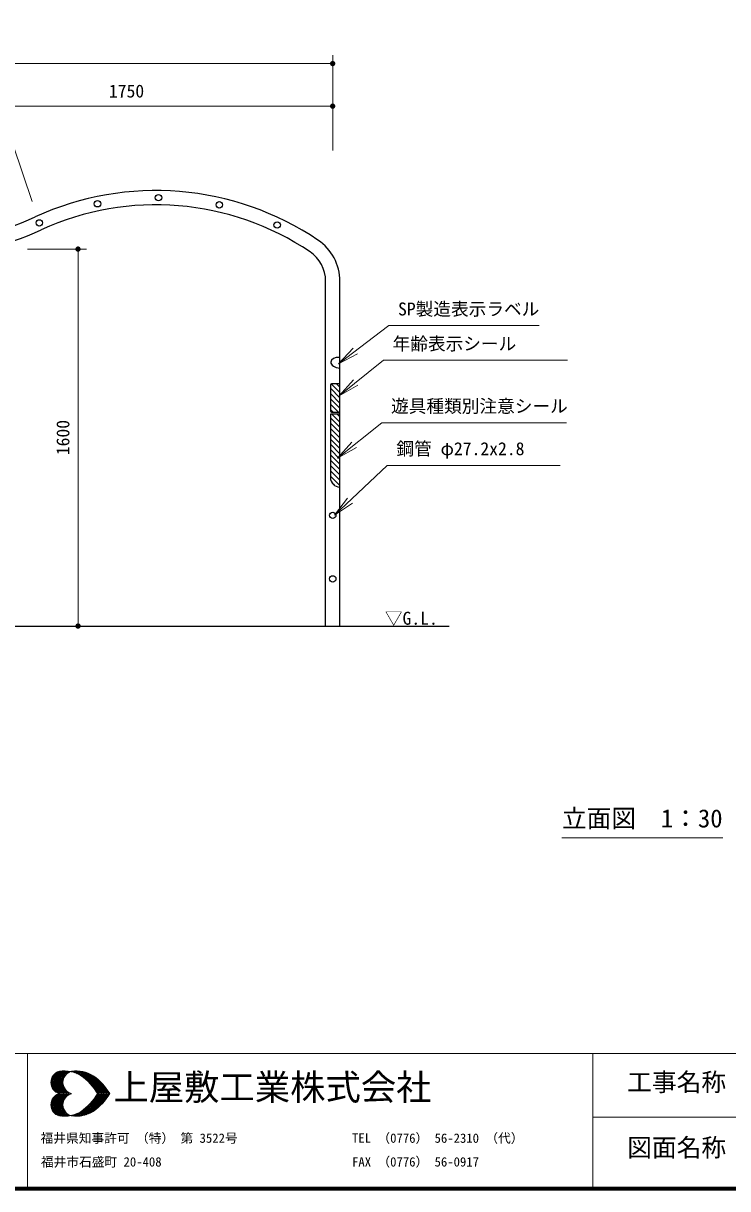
# Model space of a CAD drawing. Units: millimetres at full size, sheet at 1:30, with parts at other scales. Extents: x 450 to 12150, y 450 to 8460.
# Drawn here: x 4601 to 7591, y 450 to 5397 of the extents above; entities that cross this region are included whole.
import ezdxf
from ezdxf.enums import TextEntityAlignment as Align

# ---------------------------------------------------------------- set-up
doc = ezdxf.new("R2010")
doc.units = ezdxf.units.MM
doc.header["$LTSCALE"] = 30
for name, color, linetype, lineweight in [('D-STR-DIM\u3000寸法線、寸法値', 7, 'Continuous', 13), ('D-STR-HTXT\u3000旗上げ', 7, 'Continuous', 13), ('D-STR-TXT\u3000文字列', 7, 'Continuous', 13), ('D-STR\u3000構造物外形線', 1, 'Continuous', 25), ('D-TTL', 7, 'Continuous', 70), ('D-TTL-FRAM', 7, 'Continuous', 13), ('D-TTL-TXT', 7, 'Continuous', 13)]:
    doc.layers.add(name, color=color, linetype=linetype, lineweight=lineweight)
doc.styles.add('ＭＳ ゴシック', font='')
doc.styles.get('ＭＳ ゴシック').set_extended_font_data('MS Gothic')

# ---------------------------------------------------------------- blocks, each defined once
blk = doc.blocks.new('filled_dot')
at = {"color": 0, "linetype": 'Continuous', "lineweight": -2, "const_width": 1.25}
blk.add_lwpolyline([(-0.625, 0, 1), (0.625, 0, 1)], format="xyb", close=True, dxfattribs=at)
blk = doc.blocks.new('open_arrow')
at = {"color": 0, "linetype": 'Continuous', "lineweight": -2}
blk.add_lwpolyline([(7.5, 1.25), (0, 0), (7.5, -1.25)], dxfattribs=at)

msp = doc.modelspace()

# ---------------------------------------------------------------- linework, layer by layer
at = {"layer": 'D-STR-DIM\u3000寸法線、寸法値'}
for p, q in [((5914.17, 4856.4), (5914.17, 5261.75)), ((2414.17, 5225.75), (5914.17, 5225.75)), ((5914.17, 4856.4), (5914.17, 5081.14)), ((4164.17, 5045.14), (5914.17, 5045.14)), ((4638.46, 4640.1), (4557.44, 4880.14)), ((4619.05, 4438.38), (4869.26, 4438.38)), ((4833.26, 4438.38), (4833.26, 2838.38)), ((4643.35, 2838.38), (4869.26, 2838.38))]:
    msp.add_line(p, q, dxfattribs=at)
at = {"layer": 'D-STR-HTXT\u3000旗上げ'}
for points in [[(5939.02, 3951.99), (6152.98, 4113.55), (6164.98, 4113.55), (6791.17, 4113.55), (6349.48, 4113.55)], [(5941.38, 3816.16), (6129.79, 3966.32), (6141.79, 3966.32), (6910.31, 3966.32), (6526.05, 3966.32)], [(5934.99, 3551.14), (6123.4, 3701.29), (6135.4, 3701.29), (6906.17, 3701.29), (6520.78, 3701.29)], [(5922.03, 3309.11), (6146.03, 3520.48), (6158.03, 3520.48), (6880.51, 3520.48), (6519.27, 3520.48)]]:
    msp.add_lwpolyline(points, dxfattribs=at)
at = {"layer": 'D-STR-TXT\u3000文字列'}
msp.add_line((6887.13, 1939.33), (7569.63, 1939.33), dxfattribs=at)
at = {"layer": 'D-STR\u3000構造物外形線'}
for p, q in [((5884.17, 2838.38), (5884.17, 4302.21)), ((5944.67, 2838.38), (5944.67, 4302.21)), ((5904.68, 3861.41), (5904.68, 3751.41)), ((5944.67, 3829.88), (5908.33, 3866.22)), ((5944.67, 3852.33), (5930.59, 3866.41)), ((5944.67, 3807.43), (5904.68, 3847.42)), ((5944.67, 3784.98), (5904.68, 3824.97)), ((5944.67, 3762.53), (5904.68, 3802.52)), ((5938.34, 3746.41), (5904.68, 3780.07)), ((5915.89, 3746.41), (5904.68, 3757.62)), ((5944.67, 3681.99), (5904.68, 3721.98)), ((5944.67, 3704.44), (5910.73, 3738.38)), ((5944.67, 3726.89), (5933.18, 3738.38)), ((5944.67, 3659.54), (5904.68, 3699.53)), ((5944.67, 3637.09), (5904.68, 3677.08)), ((5944.67, 3614.64), (5904.68, 3654.63)), ((5944.67, 3592.19), (5904.68, 3632.18)), ((5944.67, 3569.74), (5904.68, 3609.73)), ((5944.67, 3547.28), (5904.68, 3587.28)), ((5944.67, 3524.83), (5904.68, 3564.82)), ((5944.67, 3502.38), (5904.68, 3542.37)), ((5944.67, 3479.93), (5904.68, 3519.92)), ((5944.67, 3457.48), (5904.68, 3497.47)), ((5944.67, 3435.03), (5904.68, 3475.02)), ((5921.4, 3435.85), (5912.15, 3445.1)), ((4188.47, 2838.38), (6408.45, 2838.38))]:
    msp.add_line(p, q, dxfattribs=at)
for points in [[(5909.68, 3746.41), (5944.67, 3746.41), (5944.67, 3866.41), (5909.68, 3866.41)], [(5944.69, 3738.38), (5904.68, 3738.38), (5904.68, 3468.37)]]:
    msp.add_lwpolyline(points, dxfattribs=at)
for centre in [(5174.75, 4656.59), (4916.04, 4630.7), (5432.96, 4626.14), (4668.98, 4549.7), (5678.55, 4540.8), (5678.55, 4540.8), (5914.42, 3308.38), (5914.42, 3038.38)]:
    msp.add_circle(centre, 13.6, dxfattribs=at)
for centre, radius, start, end in [((5164.17, 3456.64), 1230.25, 56.01606, 114.62432), ((5164.17, 3456.64), 1169.75, 56.01606, 114.62432), ((4164.17, 5638.38), 1169.75, 245.37568, 294.62432), ((4164.17, 5638.38), 1230.25, 271.13178, 294.62432), ((5734.17, 4302.21), 210.5, 0, 56.01606), ((5734.17, 4302.21), 150, 0, 56.01606), ((5909.68, 3861.41), 5, 90, 180), ((5909.68, 3751.41), 5, 180, 270), ((5944.68, 3468.38), 40, 180.01353, 270.01353)]:
    msp.add_arc(centre, radius, start, end, dxfattribs=at)
msp.add_ellipse((5945.7, 3955.39), major_axis=(-39.43, 4.49), ratio=0.575049, start_param=4.8039562, end_param=7.893206, dxfattribs=at)
at = {"layer": 'D-TTL'}
msp.add_lwpolyline([(450, 450), (450, 8460), (12150, 8460), (12150, 450)], close=True, dxfattribs=at)
at = {"layer": 'D-TTL-FRAM'}
for p, q in [((450, 1023.66), (12150, 1023.66)), ((4618.84, 1023.66), (4618.84, 450)), ((9568.84, 753.66), (7018.84, 753.66))]:
    msp.add_line(p, q, dxfattribs=at)
at = {"layer": 'D-TTL-TXT'}
for p, q in [((7018.84, 1023.66), (7018.84, 450)), ((4718.09, 901.17), (4766.22, 949.3)), ((4718.72, 894.3), (4773.72, 949.3)), ((4718.72, 908.67), (4758.72, 948.67)), ((4719.97, 888.67), (4780.59, 949.3)), ((4721.22, 883.05), (4786.84, 948.67)), ((4721.84, 918.67), (4748.72, 946.17)), ((4723.72, 878.67), (4793.72, 948.05)), ((4741.22, 941.8), (4770.59, 912.42)), ((4745.59, 944.92), (4772.47, 918.05)), ((4750.59, 946.8), (4774.34, 923.05)), ((4756.22, 948.67), (4776.84, 927.42)), ((4762.47, 949.3), (4779.97, 931.17)), ((4769.34, 949.3), (4783.09, 935.55)), ((4776.22, 949.3), (4786.84, 938.67)), ((4783.72, 949.3), (4791.22, 941.8)), ((4791.22, 948.67), (4795.59, 944.3)), ((4797.46, 944.92), (4799.34, 947.42)), ((4799.96, 946.8), (4800.59, 946.8)), ((4804.96, 946.17), (4808.09, 948.67)), ((4805.59, 948.67), (4808.71, 944.92)), ((4810.59, 944.3), (4815.59, 949.3)), ((4812.46, 948.67), (4819.34, 941.8)), ((4816.21, 943.05), (4823.09, 949.3)), ((4819.34, 948.67), (4829.96, 938.05)), ((4821.84, 941.17), (4829.96, 949.3)), ((4826.21, 949.3), (4844.34, 930.55)), ((4826.84, 939.3), (4836.84, 949.3)), ((4831.84, 936.8), (4843.09, 948.05)), ((4833.09, 948.67), (4928.71, 853.67)), ((4836.21, 934.3), (4848.71, 947.42)), ((4840.59, 948.67), (4935.59, 853.67)), ((4841.21, 932.42), (4854.96, 946.17)), ((4845.59, 929.3), (4860.59, 944.92)), ((4848.71, 947.42), (4942.46, 853.67)), ((4849.34, 926.8), (4866.21, 943.05)), ((4853.71, 923.67), (4871.84, 941.8)), ((4857.46, 946.17), (4949.96, 853.67)), ((4867.46, 943.05), (4956.84, 853.67)), ((4718.09, 901.8), (4766.22, 853.67)), ((4718.72, 908.05), (4773.72, 853.67)), ((4718.72, 893.67), (4759.34, 853.67)), ((4719.97, 913.67), (4780.59, 853.67)), ((4721.84, 919.3), (4787.47, 853.67)), ((4724.34, 923.67), (4794.34, 853.67)), ((4726.22, 928.67), (4773.09, 882.42)), ((4726.22, 873.67), (4774.34, 921.8)), ((4729.34, 869.92), (4770.59, 911.17)), ((4729.97, 932.42), (4769.97, 892.42)), ((4732.47, 866.17), (4769.34, 903.05)), ((4733.09, 936.17), (4769.34, 899.92)), ((4736.22, 863.05), (4769.34, 896.17)), ((4736.84, 939.3), (4769.34, 906.8)), ((4740.59, 859.92), (4771.22, 890.55)), ((4857.46, 920.55), (4876.84, 939.3)), ((4861.84, 917.42), (4881.84, 937.42)), ((4865.59, 914.3), (4886.21, 935.55)), ((4869.34, 911.17), (4891.21, 933.05)), ((4872.46, 907.42), (4895.59, 930.55)), ((4876.21, 904.3), (4899.96, 927.42)), ((4878.09, 939.3), (4963.71, 853.67)), ((4879.96, 900.55), (4903.71, 924.92)), ((4883.09, 896.8), (4908.09, 921.8)), ((4886.84, 893.05), (4911.84, 918.05)), ((4889.96, 889.3), (4915.59, 914.92)), ((4891.84, 932.42), (4960.59, 864.3)), ((4893.09, 885.55), (4919.34, 911.8)), ((4896.21, 881.8), (4923.09, 908.67)), ((4899.34, 878.05), (4926.84, 904.92)), ((4902.46, 873.67), (4930.59, 901.17)), ((4905.59, 869.92), (4933.71, 898.05)), ((4908.09, 865.55), (4936.84, 894.3)), ((4911.21, 861.17), (4940.59, 890.55)), ((4920.59, 911.17), (4937.46, 893.67)), ((4718.09, 804.92), (4766.22, 853.05)), ((4718.72, 798.67), (4773.72, 853.05)), ((4718.72, 813.05), (4759.34, 853.05)), ((4719.97, 793.05), (4780.59, 853.05)), ((4721.22, 884.92), (4750.59, 854.92)), ((4721.22, 821.8), (4750.59, 851.8)), ((4721.84, 787.42), (4787.47, 853.05)), ((4724.34, 783.05), (4794.34, 853.05)), ((4736.22, 843.67), (4769.34, 810.55)), ((4740.59, 846.8), (4771.22, 816.17)), ((4744.97, 857.42), (4772.47, 884.92)), ((4744.97, 849.3), (4772.47, 821.8)), ((4749.97, 854.92), (4774.34, 879.92)), ((4749.97, 851.8), (4774.34, 826.8)), ((4754.97, 853.67), (4776.84, 874.92)), ((4754.97, 853.05), (4776.84, 831.8)), ((4762.47, 853.67), (4779.97, 871.17)), ((4762.47, 853.05), (4779.97, 835.55)), ((4769.34, 853.67), (4783.09, 867.42)), ((4769.34, 853.05), (4783.09, 839.3)), ((4776.22, 853.67), (4786.22, 863.67)), ((4776.22, 853.05), (4786.22, 843.05)), ((4783.09, 853.67), (4790.59, 860.55)), ((4783.09, 853.05), (4790.59, 846.17)), ((4790.59, 853.67), (4794.97, 858.05)), ((4790.59, 853.05), (4794.97, 848.67)), ((4797.46, 853.67), (4799.96, 855.55)), ((4797.46, 853.05), (4799.96, 851.17)), ((4799.34, 855.55), (4801.84, 853.67)), ((4799.34, 851.17), (4801.84, 853.05)), ((4804.34, 853.67), (4804.96, 853.67)), ((4804.34, 853.05), (4804.96, 853.05)), ((4833.09, 758.05), (4928.71, 853.05)), ((4840.59, 758.05), (4935.59, 853.05)), ((4848.71, 759.3), (4942.46, 853.05)), ((4857.46, 760.55), (4949.96, 853.05)), ((4867.46, 763.67), (4956.84, 853.05)), ((4878.09, 767.42), (4963.71, 853.05)), ((4891.84, 774.3), (4960.59, 842.42)), ((4905.59, 869.3), (4921.21, 853.67)), ((4905.59, 837.42), (4921.21, 853.05)), ((4908.09, 841.17), (4936.84, 812.42)), ((4911.21, 845.55), (4940.59, 816.17)), ((4913.71, 856.8), (4943.71, 886.8)), ((4913.71, 849.92), (4943.71, 819.92)), ((4917.46, 853.67), (4946.84, 883.05)), ((4917.46, 853.05), (4946.84, 823.67)), ((4924.34, 853.67), (4949.96, 878.67)), ((4924.34, 853.05), (4949.96, 828.05)), ((4931.84, 853.67), (4953.09, 874.92)), ((4931.84, 853.05), (4953.09, 831.8)), ((4938.71, 853.67), (4956.21, 870.55)), ((4938.71, 853.05), (4956.21, 836.17)), ((4945.59, 853.67), (4958.71, 866.8)), ((4945.59, 853.05), (4958.71, 839.92)), ((4952.46, 853.67), (4961.84, 862.42)), ((4952.46, 853.05), (4961.84, 844.3)), ((4959.96, 853.67), (4964.34, 858.05)), ((4959.96, 853.05), (4964.34, 848.67)), ((4966.84, 853.67), (4967.46, 853.67)), ((4966.84, 853.05), (4967.46, 853.05)), ((4718.09, 805.55), (4766.22, 757.43)), ((4718.72, 812.42), (4773.72, 757.43)), ((4718.72, 798.05), (4758.72, 758.05)), ((4719.97, 818.05), (4780.59, 757.43)), ((4721.22, 823.67), (4786.84, 758.05)), ((4723.72, 828.05), (4793.72, 758.68)), ((4726.22, 833.05), (4774.34, 784.92)), ((4726.22, 778.05), (4773.09, 824.3)), ((4729.34, 836.8), (4770.59, 795.55)), ((4729.97, 774.3), (4769.97, 814.3)), ((4732.47, 840.55), (4769.34, 803.67)), ((4733.09, 770.55), (4769.34, 806.8)), ((4736.84, 767.42), (4769.34, 799.92)), ((4741.22, 764.92), (4770.59, 794.3)), ((4865.59, 792.42), (4886.21, 771.17)), ((4869.34, 795.55), (4891.21, 773.67)), ((4872.46, 799.3), (4895.59, 776.17)), ((4876.21, 802.42), (4899.96, 779.3)), ((4879.96, 806.17), (4903.71, 781.8)), ((4883.09, 809.92), (4908.09, 784.92)), ((4886.84, 813.67), (4911.84, 788.67)), ((4889.96, 817.42), (4915.59, 791.8)), ((4893.09, 821.17), (4919.34, 794.92)), ((4896.21, 824.92), (4923.09, 798.05)), ((4899.34, 828.67), (4926.84, 801.8)), ((4902.46, 833.05), (4930.59, 805.55)), ((4905.59, 836.8), (4933.71, 808.67)), ((4920.59, 795.55), (4937.46, 813.05)), ((4721.84, 788.05), (4748.72, 760.55)), ((4745.59, 761.8), (4772.47, 788.67)), ((4750.59, 759.92), (4774.34, 783.67)), ((4756.22, 758.05), (4776.84, 779.3)), ((4762.47, 757.43), (4779.97, 775.55)), ((4769.34, 757.43), (4783.09, 771.17)), ((4776.22, 757.43), (4786.84, 768.05)), ((4783.72, 757.43), (4791.22, 764.92)), ((4791.22, 758.05), (4795.59, 762.42)), ((4797.46, 761.8), (4799.34, 759.3)), ((4799.96, 759.92), (4800.59, 759.92)), ((4804.96, 760.55), (4808.09, 758.05)), ((4805.59, 758.05), (4808.71, 761.8)), ((4810.59, 762.42), (4815.59, 757.43)), ((4812.46, 758.05), (4819.34, 764.92)), ((4816.21, 763.67), (4823.09, 757.43)), ((4819.34, 758.05), (4829.96, 768.67)), ((4821.84, 765.55), (4829.96, 757.43)), ((4826.21, 757.43), (4844.34, 776.17)), ((4826.84, 767.42), (4836.84, 757.43)), ((4831.84, 769.92), (4843.09, 758.68)), ((4836.21, 772.42), (4848.71, 759.3)), ((4841.21, 774.3), (4854.96, 760.55)), ((4845.59, 777.42), (4860.59, 761.8)), ((4849.34, 779.92), (4866.21, 763.67)), ((4853.71, 783.05), (4871.84, 764.92)), ((4857.46, 786.17), (4876.84, 767.42)), ((4861.84, 789.3), (4881.84, 769.3))]:
    msp.add_line(p, q, dxfattribs=at)
for centre, radius, start, end in [((4767.33, 901.04), 49.18, 105.2024, 254.7976), ((4773.56, 808.83), 140.97, 58.71735, 97.79751), ((4818.68, 901.04), 49.18, 105.2024, 254.7976), ((4824.91, 808.83), 140.97, 58.71735, 97.79751), ((4700.99, 725.76), 250.36, 30.69974, 54.3922), ((4752.34, 725.76), 250.36, 30.69974, 54.3922), ((4767.33, 806.12), 49.18, 105.2024, 254.7976), ((4818.68, 806.12), 49.18, 105.2024, 254.7976), ((4700.99, 981.4), 250.36, 305.6078, 329.30026), ((4752.34, 981.4), 250.36, 305.6078, 329.30026), ((4773.56, 898.33), 140.97, 262.20249, 301.28265), ((4824.91, 898.33), 140.97, 262.20249, 301.28265)]:
    msp.add_arc(centre, radius, start, end, dxfattribs=at)

# ---------------------------------------------------------------- block references
at = {"layer": 'D-STR-DIM\u3000寸法線、寸法値', "xscale": 9, "yscale": 9}
for p, rotation in [((5914.17, 5225.75), 180), ((5914.17, 5045.14), 180), ((4833.26, 4438.38), 270), ((4833.26, 2838.38), 90)]:
    msp.add_blockref('filled_dot', p, dxfattribs=dict(at, rotation=rotation))
at = {"layer": 'D-STR-HTXT\u3000旗上げ', "xscale": 12, "yscale": 12}
for p, rotation in [((5939.02, 3951.99), 37.1), ((5941.38, 3816.16), 38.6), ((5934.99, 3551.14), 38.6), ((5922.03, 3309.11), 43.3)]:
    msp.add_blockref('open_arrow', p, dxfattribs=dict(at, rotation=rotation))

# ---------------------------------------------------------------- texts
at = {"layer": 'D-STR-DIM\u3000寸法線、寸法値', "style": 'ＭＳ ゴシック'}
msp.add_text('1750', height=54.99, dxfattribs=at).set_placement((5039.17, 5109.28), align=Align.MIDDLE_CENTER)
msp.add_text('1600', height=54.99, rotation=90, dxfattribs=at).set_placement((4769.12, 3638.38), align=Align.MIDDLE_CENTER)
at = {"layer": 'D-STR-HTXT\u3000旗上げ', "style": 'ＭＳ ゴシック'}
for s, p in [('SP製造表示ラベル', (6191.61, 4140.18)), ('年齢表示シール', (6168.42, 3992.96)), ('遊具種類別注意シール', (6162.03, 3727.93)), ('鋼管 φ27.2x2.8', (6184.66, 3547.11))]:
    msp.add_text(s, height=54.99, dxfattribs=at).set_placement(p, align=Align.BOTTOM_LEFT)
at = {"layer": 'D-STR-TXT\u3000文字列', "style": 'ＭＳ ゴシック'}
for s, height, p in [('▽G.L.', 54.99, (6135.74, 2827.41)), ('立面図\u30001：30', 76.98, (6887.13, 1960.33))]:
    msp.add_text(s, height=height, dxfattribs=at).set_placement(p, align=Align.BOTTOM_LEFT)
at = {"layer": 'D-TTL-TXT', "style": 'ＭＳ ゴシック'}
for s, height, p in [('上屋敷工業株式会社', 110, (4983.4, 793.23)), ('工事名称', 76.98, (7164.24, 840.91)), ('福井県知事許可 （特） 第 3522号', 39.59, (4674.44, 632.97)), ('TEL （0776） 56-2310 （代）', 39.59, (5996.4, 632.97)), ('図面名称', 76.98, (7164.24, 563.1)), ('福井市石盛町 20-408', 39.59, (4675.54, 532.22)), ('FAX （0776） 56-0917', 39.59, (5996.4, 532.22))]:
    msp.add_text(s, height=height, dxfattribs=at).set_placement(p, align=Align.BOTTOM_LEFT)

doc.saveas('drawing.dxf')
